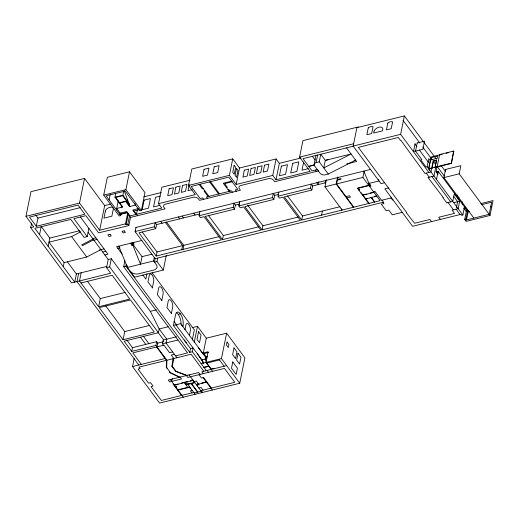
<?xml version="1.0" encoding="UTF-8"?>
<svg xmlns="http://www.w3.org/2000/svg" width="519" height="519" viewBox="0 0 519 519"><rect width="100%" height="100%" fill="white"/><g stroke="black" fill="none" stroke-linecap="round" stroke-linejoin="round"><path stroke-width="0.78" d="M197.278 353.647L201.865 360.4L201.969 359.855L203.675 363.813L202.196 359.797M186.542 375.522L175.623 371.364L171.893 366.323L173.132 358.337L173.625 358.22M187.067 375.393L176.025 371.267L172.289 366.226L173.846 358.512L171.283 355.054L174.397 354.282M88.087 232.33L108.212 259.494L106.551 267.681L110.67 273.241L71.596 282.907L30.673 227.672L33.793 226.9L25.95 216.319L30.965 191.673L84.545 178.413L104.669 205.582L99.654 230.228L125.507 223.832L127.7 213.049M30.673 227.672L31.614 223.053M36.311 226.278L29.505 217.098L78.051 205.089L84.85 214.269L36.311 226.278L37.971 218.097L35.707 215.035M39.548 234.672L41.209 226.485L49.805 238.091L48.137 246.272M63.279 266.708L64.109 262.614L48.974 242.178L71.59 236.586L80.802 231.779M99.654 230.228L79.53 203.065L84.545 178.413M67.327 261.738L76.377 273.954L74.71 282.135L34.831 228.302L70.785 219.407L84.097 237.378L87.218 236.606L88.879 228.425M78.654 273.39L76.987 281.57L138.8 365.006M81.172 272.767L79.504 280.948L98.623 306.755L129.789 299.048L112.162 275.252L80.996 282.965M103.722 195.112L107.349 177.284L129.516 171.795L144.983 192.672L141.356 210.5L139.838 210.876L125.196 191.115L106.058 195.845L120.7 215.612L119.182 215.988L103.722 195.112L125.89 189.63L129.516 171.795M109.087 199.932L110.164 194.644M122.289 207.081L114.959 197.188L115.743 193.34M116.418 209.832L118.241 200.879M98.623 306.755L100.29 298.574L87.426 281.214M129.478 204.09L122.906 195.222L123.665 191.479M119.883 214.503L120.155 213.134L126.707 211.518L129.977 215.923M121.238 207.821L121.699 205.543M131.716 351.421L132.481 347.672L156.686 341.684L155.921 345.433L131.716 351.421L124.145 341.204L158.425 332.724L109.665 266.909L111.332 258.728L108.212 259.494M120.7 215.612L120.979 214.243L116.697 208.463L122.769 206.964L119.85 203.02M135.011 203.597L135.556 205.096L129.484 206.601L126.558 202.657L126.837 201.294M124.229 190.694L129.958 206.478L127.038 202.54L127.577 199.912M189.999 180.255L161.844 187.223L158.49 203.688L161.733 208.067L129.497 216.04L127.83 224.227L126.111 224.649L128.303 213.867M87.218 236.606L73.906 218.635L85.888 215.67L98.61 232.836L128.848 225.596L130.516 217.416L127.051 212.745M175.584 355.885L187.573 352.92L123.697 266.701L124.904 260.752M189.766 352.375L190.531 348.625L193.087 347.99L192.322 351.739L189.766 352.375L125.896 266.156L126.234 264.495L127.635 266.396M136.484 214.315L137.412 209.747M132.098 244.196L132.397 242.723M382.023 200.185L383.515 202.202L157.679 258.066L156.972 261.544L154.474 262.153L155.181 258.676L135.096 231.565L135.926 227.471L370.67 169.402M135.375 231.948L135.654 230.579M133.532 242.256L132.896 245.403L131.794 245.675L130.788 243.184M123.061 339.744L99.272 307.631L130.438 299.924L154.227 332.037L123.061 339.744L124.729 331.563L105.694 305.873M132.981 242.645L134.174 244.248L133.072 244.52L142.05 256.633L140.506 264.203L131.884 242.911M155.752 228.665L154.364 226.797L155.2 222.709L156.582 224.578L155.752 228.665L138.975 232.817L156.187 256.055L221.302 239.947L204.09 216.708L200.444 217.61L199.062 215.742L199.893 211.648M146.961 273.798L145.884 279.092L142.79 274.908M119.591 247.219L118.799 246.149L127.421 267.441L130.548 271.606A6.319 4.133 11.5 0 0 137.801 273.974L153.929 270.036A6.319 4.133 11.5 0 0 156.297 264.619L153.592 260.966L154.299 257.489M205.965 358L206.205 356.819L203.305 352.907L206.296 338.206L226.634 333.179L244.903 357.831L239.726 383.243L159.58 403.075L132.527 366.557L134.142 358.616M156.187 256.055L157.023 251.962L142.2 231.954M152.378 287.85L153.76 281.038A4.768 2.121 76.1 0 0 152.145 275.115A4.768 2.121 76.1 0 0 149.336 275.07L147.947 281.875L152.45 287.948M130.548 271.606L134.629 277.159L163.29 270.068L166.314 255.218M161.785 300.553L163.174 293.748A4.768 2.121 76.1 0 0 161.558 287.818A4.768 2.121 76.1 0 0 158.749 287.773L157.361 294.578L161.863 300.657M158.425 332.724L159.19 328.975L150.328 311.361L111.332 258.728M158.49 203.688L195.248 194.593L188.481 185.458L191.829 168.993L232.746 158.866L239.512 168.007L236.164 184.472L272.76 175.416L276.114 158.95L239.512 168.007M189.208 184.556L187.956 190.713L192.27 189.643M157.004 346.893L157.77 343.143L156.686 341.684M163.53 345.278L162.453 343.818L163.213 340.068L176.499 336.779M181.76 249.73L182.591 245.636L165.379 222.398M182.96 249.431L183.791 245.344L166.573 222.106M171.367 313.489L172.756 306.677A4.768 2.121 76.1 0 0 171.14 300.754A4.768 2.121 76.1 0 0 168.331 300.702L166.943 307.514L171.445 313.586M190.531 348.625L173.372 325.465L175.571 314.657A7.791 3.471 76.1 0 1 180.417 313.826A8.291 3.691 76.1 0 1 183.064 325.244L182.766 326.736M171.64 381.452L172.263 378.403M184.92 329.844L185.997 324.55A4.768 2.121 76.1 0 1 188.806 324.596A4.768 2.121 76.1 0 1 190.421 330.525L189.344 335.819M192.277 340.029L194.346 329.87L152.054 272.786M194.19 342.572L197.492 326.328L192.166 327.645M236.164 184.472L229.392 175.338L232.746 158.866M239.655 201.813L238.824 205.907L240.206 207.775L243.683 206.912L260.895 230.151L222.502 239.648L223.332 235.561L208.508 215.547M234.556 209.17L233.174 207.302L234.004 203.214L235.386 205.083L234.556 209.17L205.284 216.41L222.502 239.648M197.7 383.567L197.233 385.857L197.635 385.76L197.201 385.176L199.049 384.722L196.305 381.017L194.061 381.575M205.751 357.708L205.991 356.527L207.366 356.19M239.726 383.243L221.464 358.59L226.634 333.179M278.839 192.121L278.002 196.208L279.391 198.076L283.076 197.168L300.456 220.367L262.095 229.852L262.932 225.765L247.628 205.109M273.837 199.452L272.456 197.583L273.286 193.496L274.674 195.358L273.837 199.452L244.884 206.614L262.095 229.852M358.382 126.921L302.921 140.643L299.573 157.108L310.128 171.354L276.004 179.795L279.358 163.329L276.114 158.95M303.667 162.045L302.013 170.193L308.143 168.675M369.411 183.298L368.938 185.601L380.096 200.665L301.727 220.05L302.558 215.956L287.597 195.981M314.157 164.212L315.902 155.609M311.848 190.051L310.466 188.183L311.296 184.089L312.678 185.958L311.848 190.051L284.354 196.85L301.727 220.05M354.094 160.481L355.599 160.105L328.306 174.047L325.166 174.825A3.86 2.524 11.5 0 1 320.015 173.229L314.566 165.872A3.86 2.524 11.5 0 1 316.103 162.59L317.647 155.025M328.306 174.047L319.243 161.818L320.781 154.247L325.316 160.365L323.778 167.935L351.065 153.994L325.316 160.365L328.339 159.612M318.848 181.618L318.244 184.582L316.862 182.714M325.069 182.896L325.53 180.631M342.164 210.046L324.946 186.808L326.393 179.704M321.592 215.138L322.422 211.045M337.584 177.128L336.182 184.031L353.394 207.269M337.966 177.128L336.578 183.934L353.796 207.172M384.573 182.733L380.978 183.622L353.16 146.079L356.91 127.668L404.372 115.925L436.485 159.275M341.45 210.221L341.729 208.859M359.453 189.013L359.142 190.544L359.544 190.447L357.967 188.319L368.938 185.601M368.724 203.474L357.351 188.125L368.724 185.309L362.885 177.427L364.13 171.289M368.724 185.309L369.191 183.006M370.021 184.206L369.567 186.451L370.988 186.094L369.003 183.408L363.754 171.114M428.863 172.451L400.629 134.337L404.372 115.925M415.109 143.497L413.448 151.645L415.31 150.834L421.804 159.605L420.734 159.871L426.041 167.027L427.111 166.761L428.772 158.619L430.238 160.598L428.584 168.753L451.277 163.141L453.736 151.048L439.625 154.539L437.167 166.631M429.323 170.2L429.628 168.701M431.698 168.214L430.945 171.938L424.951 173.417L400.876 140.286L400.473 140.383L398.313 137.464L358.357 147.351L406.695 212.595L406.299 212.693L414.59 223.254L429.972 219.446L431.574 221.607M432.003 166.729L432.308 165.243M453.736 151.048L451.491 163.433L435.136 167.475L436.557 160.488L433.287 160.948L432.08 168.234L428.798 169.045L431.263 156.952L442.214 154.247M432.08 168.234L433.287 160.948M436.336 160.196L435.136 167.475M435.636 167.838L433.968 176.025L427.98 177.504L443.265 197.505L442.869 197.603L446.762 202.858L452.756 201.378L454.281 193.872L459.685 201.171L458.16 208.677L452.166 210.156L454.547 213.367L438.763 217.273L440.365 219.433M437.932 174.3L436.077 171.802L436.881 167.858M436.498 179.431L438.153 171.283L436.077 171.802M473.866 218.084L443.875 177.608L445.536 169.46L460.846 165.671L459.185 173.82L490.027 215.443L466.133 221.353L464.7 219.42L466.283 211.635L463.668 208.106M457.511 198.796L457.979 196.493M456.389 207.691L457.609 201.69L453.554 196.214M462.189 204.11L462.65 201.826M388.446 187.956L384.845 188.845L412.599 226.303L460.937 214.341L461.651 215.307L462.851 215.009L464.44 207.224L467.483 211.337L465.9 219.122L466.484 219.913L468.144 211.765L438.153 171.283M468.067 211.856L468.391 210.266M490.027 215.443L493.05 200.574L480.802 203.61M93.037 239.012L81.768 244.89L82.359 245.688L93.628 239.81M64.109 262.614L86.725 257.022L100.907 249.626M25.95 216.319L79.53 203.065M114.959 197.188L122.906 195.222M37.971 218.097L80.25 207.639M299.573 157.108L353.471 143.776M104.669 205.582L110.936 204.032M188.481 185.458L229.392 175.338M143.659 196.902L161.26 192.549M279.358 163.329L301.072 157.958M119.37 203.143L127.317 201.177M353.16 146.079L400.629 134.337M353.452 146.163L302.979 158.652L308.649 166.301L314.125 164.945M126.558 202.657L127.038 202.54M160.222 196.13L155.518 197.291L153.559 206.919L159.833 205.368M231.727 181.137L223.274 183.226L229.294 191.355M203.24 188.605L202.371 188.819L199.153 184.472M232.194 181.767L224.61 183.648L227.4 187.411L226.531 187.625M316.103 162.59L319.243 161.818M204.856 190.791L203.986 191.005L208.125 196.591M138.567 208.586L132.741 210.026L136.004 214.431M314.28 165.146L308.799 166.502L312.042 170.881L317.719 169.479M121.044 213.912L126.085 212.667M120.979 214.243L127.531 212.628M133.558 211.136L139.352 209.702M228.146 189.805L229.015 189.591L230.164 191.141M130.516 217.416L165.068 208.865L164.056 207.496A3.931 2.569 11.5 0 1 165.529 204.123L193.256 197.265A3.931 2.569 11.5 0 1 198.492 198.972L199.51 200.347L240.427 190.226L239.408 188.851A3.931 2.569 11.5 0 1 240.881 185.484L268.453 178.659A3.931 2.569 11.5 0 1 273.688 180.372L274.707 181.741L318.737 170.848M346.783 163.913L356.618 161.48L346.536 147.876M49.805 238.091L79.511 230.741M92.739 238.61L95.853 237.838M337.493 179.451L341.035 178.568L340.886 179.308L337.344 180.184M156.582 224.578L199.744 213.899M235.386 205.083L239.629 204.032M274.674 195.358L278.139 194.502M312.678 185.958L325.776 182.72M93.926 240.213L97.047 239.441M446.126 153.28L448.474 152.696M452.386 151.73L453.95 151.34M135.096 231.565L154.364 226.797M199.062 215.742L233.174 207.302M238.824 205.907L272.456 197.583M278.002 196.208L310.466 188.183M324.946 186.808L362.885 177.427M433.501 161.24L436.557 160.488M99.343 250.015L104.021 248.861M369.003 183.408L378.987 180.936L378.37 179.49M141.972 240.42L116.6 246.694L122.049 254.051M102.691 252.039L105.805 251.267M117.794 248.303L119.986 247.758M438.581 171.86L436.505 172.373L436.661 171.594L438.101 173.541M104.844 254.952L107.965 254.18L80.322 216.871M345.991 196.63L349.534 195.754L350.494 197.058L346.952 197.934M360.99 193.036L361.386 192.938L362.787 194.826L366.92 194.145M373.433 191.673L374.861 191.316L381.523 200.308L391.508 197.836M373.758 192.108L370.118 193.01L370.339 193.302M373.978 192.4L363.002 195.118L365.584 198.595L367.673 198.427M443.875 177.608L459.185 173.82M376.56 195.884L374.523 196.383L374.737 196.675M376.775 196.176L371.429 197.499L374.75 201.982M157.023 251.962L219.005 236.632M223.332 235.561L258.598 226.835M262.932 225.765L298.153 217.046M302.558 215.956L339.99 206.698M142.05 256.633L152.054 254.161M76.377 273.954L106.882 266.409M106.551 267.681L109.665 266.909M393 199.854L392.5 199.977L391.008 197.96M123.697 266.701L125.896 266.156M127.421 267.441L153.592 260.966M455.942 195.54L457.511 195.15M457.583 197.687L459.14 197.304M402.257 212.349L392.267 214.821L388.783 210.111L386.188 210.753L381.322 204.188L383.917 203.545L383.016 202.326M453.69 202.657L459.685 201.171M100.29 298.574L125.222 292.405M481.684 204.668L491.636 202.209L489.177 214.295L465.284 220.205M466.283 211.635L467.483 211.337M468.144 211.765L469.617 211.395M464.7 219.42L465.9 219.122M150.328 311.361L156.316 309.875M176.226 312.672A7.791 3.471 76.1 0 1 178.218 314.371L180.417 313.826M124.729 331.563L149.66 325.394M168.182 326.749L159.19 328.975L166.761 339.192L165.996 342.942L176.96 357.74M173.372 325.465L180.735 323.642L206.698 358.681L201.891 359.875L175.928 324.829M181.605 325.608L183.064 325.244M157.77 343.143L163.569 341.71M162.453 343.818L177.985 339.977M172.652 351.921L169.531 352.693L163.959 345.174L132.799 352.881L141.317 364.383M162.213 354.561L162.616 354.464M164.192 357.234L164.594 357.137M132.527 366.557L165.126 358.493M203.305 352.907L208.113 351.72L205.933 362.431L212.531 371.338M203.85 353.64L208.657 352.446M206.205 356.819L207.581 356.482M171.893 366.323L172.289 366.226M205.634 358.298L207.075 357.941M167.066 368.107L166.294 367.705L166.489 360.329L156.608 346.99M201.125 363.624L221.464 358.59M169.836 371.851L169.434 371.948L170.031 372.746L179.444 377.281M219.485 359.946L206.873 363.066L211.188 368.886L213.633 368.282L213.964 368.737M175.623 371.364L176.025 371.267M203.811 367.244L208.619 366.057M204.025 367.536L208.833 366.349M226.654 365.597L201.865 371.734L203.266 373.628M173.547 384.028L173.151 384.125L181.546 395.465L161.338 400.46L151.029 386.551L153.066 386.045L150.568 382.672L148.531 383.178L138.106 369.106L140.143 368.6L139.04 367.121L191.141 354.23L203.759 371.26M192.419 379.357L192.017 379.46L192.588 380.226M174.118 384.793L178.283 384.112M192.99 380.129L190.525 380.738L190.745 381.03M174.332 385.085L193.204 380.421M175.163 386.201L176.155 385.954L176.81 386.843L175.818 387.09M185.51 383.645L187.703 383.1L188.579 384.274M188.352 383.969L194.677 382.406M194.904 382.711L186.386 384.819L184.686 382.529M206.705 381.776L201.917 382.964L202.138 383.256M196.364 384.683L206.919 382.068M177.829 389.808L189.617 386.889M178.043 390.1L189.831 387.18M190.629 388.251L190.226 388.355L189.435 387.278M198.835 388.017L201.087 387.459L203.065 390.139M192.225 390.411L190.395 390.865L191.9 392.902M181.948 395.361L193.736 392.448M200.821 390.697L234.77 382.295L224.468 368.386L187.82 377.449L186.418 375.555M194.112 392.961L201.197 391.209M155.181 258.676L157.679 258.066M173.08 360.043L173.515 360.134M172.159 364.915L172.542 364.993M179.918 377.157L170.427 372.648L166.696 367.608L166.884 360.231L155.921 345.433M490.831 206.147L491.681 207.295M445.536 169.46L445.957 170.031M441.28 165.743L445.594 171.568M403.023 120.356L419.845 143.056M422.726 146.948L432.34 159.923M433.3 161.221L435.701 164.465M437.147 166.411L444.355 176.142M414.973 144.139L416.9 146.741M419.313 149.991L428.467 162.35M427.111 166.761L462.851 215.009M431.892 176.538L450.674 201.891M456.084 209.189L460.061 214.561M426.222 173.106L429.252 177.193M448.033 202.546L453.444 209.845M371.753 197.415L370.443 197.395L370.657 197.687M374.471 202.053L371.143 197.57L365.798 198.887L369.126 203.377M312.373 156.329L315.208 160.15M315.422 170.044L316.441 171.419M272.76 175.416L276.004 179.795M236.275 191.252L235.263 189.876L237.747 189.26L228.775 177.148L191.174 186.451L200.152 198.563L202.689 197.934L203.708 199.309M232.506 192.186L231.487 190.81L206.458 196.999L207.477 198.375M210.487 181.669L219.459 193.788M209.618 181.884L218.596 194.002M200.016 184.258L208.995 196.377M193.736 213.173L195.125 215.041M182.059 216.06L183.447 217.928M178.419 216.961L179.801 218.83M160.695 221.347L162.077 223.215M125.89 189.63L141.356 210.5M134.038 211.012L137.503 215.683M135.926 227.471L136.212 227.854M156.972 261.544L163.29 270.068M127.83 224.227L128.848 225.596M125.507 223.832L126.111 224.649M197.492 326.328L206.296 338.206M218.947 359.213L224.137 366.219M198.466 347.808L203.143 354.114M174.04 321.41L176.921 325.29M207.075 370.443L208.482 372.337M184.297 339.99L186.457 342.91M192.322 351.739L206.315 370.631M211.376 388.082L203.545 377.521L201.482 378.027L199.004 374.686M203.15 377.618L206.303 381.88M206.517 382.172L212.336 390.022M200.062 374.42L198.654 372.525L168.26 380.044L169.668 381.939L181.527 379.006L180.125 377.112M157.984 332.296L163.66 339.958M201.216 390.599L202.579 392.435M189.104 374.887L202.183 392.533M192.802 380.518L194.275 382.503M191.563 383.535L197.862 392.033M191.167 383.638L197.46 392.13M187.216 381.9L187.002 381.608L181.592 382.951L181.806 383.243M187.82 384.462L195.099 394.284M184.284 382.626L187.781 387.343M71.59 236.586L86.725 257.022M143.173 335.955L148.849 343.623M140.552 337.363L145.755 344.389M170.238 379.558L183.311 397.204M126.798 340.01L132.481 347.672M204.986 359.109L206.419 361.672M201.936 360.024L203.584 363.67M178.218 314.371A8.291 3.691 76.1 0 1 181.06 324.018M105.363 211.136L103.943 218.142L111.857 216.183L113.285 209.176A3.711 2.277 -36.5 0 0 110.618 207.224L109.159 207.587A3.711 2.277 -36.5 0 0 105.363 211.136M144.172 200.1L142.212 209.721L148.486 208.171L150.445 198.55L144.172 200.1M169.116 188.793L167.708 195.721L172.029 194.651L173.437 187.729L169.116 188.793M175.863 187.125L174.455 194.054L178.776 192.984L180.184 186.055L175.863 187.125M182.617 185.458L181.202 192.38L185.523 191.316L186.931 184.388L182.617 185.458M204.019 169.337L202.605 176.298L207.522 175.085L208.936 168.117L204.019 169.337M214.198 166.82L212.777 173.781L217.695 172.568L219.115 165.6L214.198 166.82M198.563 331.699L196.999 339.381L199.51 342.767L201.067 335.086L198.563 331.699M234.16 165.289L232.746 172.256L234.231 174.261L235.645 167.3L234.16 165.289M236.489 168.428L235.068 175.396L236.554 177.401L237.974 170.433L236.489 168.428M244.313 170.193L242.905 177.122L247.219 176.051L248.633 169.123L244.313 170.193M251.06 168.526L249.652 175.448L253.973 174.384L255.38 167.455L251.06 168.526M257.807 166.852L256.399 173.781L260.72 172.71L262.127 165.788L257.807 166.852M227.069 342.06L226.459 345.044L228.302 347.529L228.905 344.545L227.069 342.06M264.56 165.185L263.146 172.113L267.467 171.043L268.874 164.114L264.56 165.185M234.017 347.879L232.635 354.685L235.568 358.648L236.956 351.843L234.017 347.879M232.772 361.905L231.493 368.185L236.145 374.465L237.423 368.179L232.772 361.905M238.02 353.283L236.638 360.089L239.577 364.053L240.959 357.247L238.02 353.283M281.369 166.158L279.417 175.779L285.547 174.267L287.507 164.64L281.369 166.158M292.671 163.362L290.711 172.989L296.849 171.471L298.801 161.844L292.671 163.362M368.243 127.908L366.855 134.726L371.649 133.539L373.038 126.72A4.593 2.816 -36.5 0 0 368.243 127.908M374.063 131.002L373.648 133.046L382.438 130.872L382.853 128.829A5.313 3.257 -36.5 0 0 379.013 127.187A5.313 3.257 -36.5 0 0 374.063 131.002M387.823 123.068L386.434 129.886L391.229 128.699L392.617 121.881A4.593 2.816 -36.5 0 0 387.823 123.068M417.185 142.978L415.524 151.126L422.881 149.31L424.536 141.162L417.185 142.978M431.354 157.607L430.893 159.884L437.251 158.314L437.712 156.031L431.354 157.607M122.685 195.689L115.698 197.415L119.591 202.669L126.578 200.944L122.685 195.689M110.041 234.329L107.842 234.873L109.029 236.476L111.228 235.931L110.041 234.329M124.223 230.819L122.023 231.364L123.217 232.966L125.41 232.428L124.223 230.819"/></g></svg>
